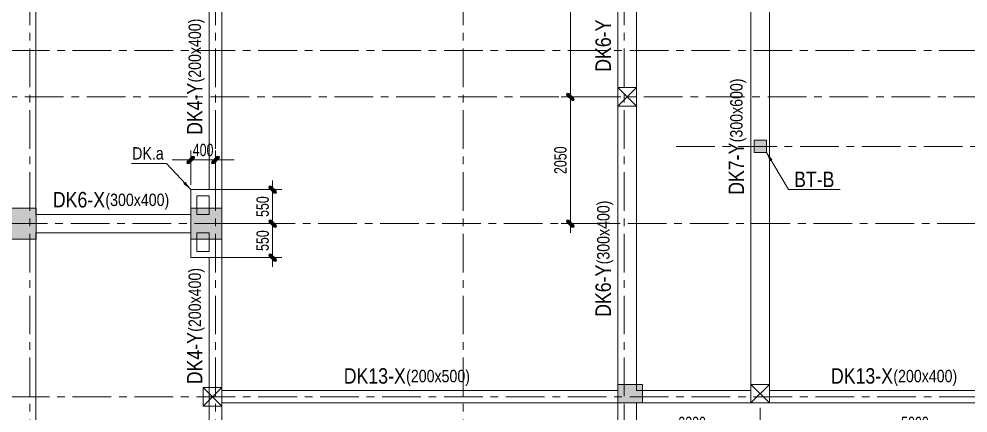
# Model space of a CAD drawing. Header units: millimetres. Extents: x -32285 to 839146, y -560248 to 114976.
# Drawn here: x 6725 to 22057, y 14887 to 21260 of the extents above; entities that cross this region are included whole.
import ezdxf
from ezdxf.enums import TextEntityAlignment as Align

# ---------------------------------------------------------------- set-up
doc = ezdxf.new("R2010")
doc.units = ezdxf.units.MM
doc.linetypes.add('CENTER', pattern=[2, 1.25, -0.25, 0.25, -0.25])
doc.layers.get('0').update_dxf_attribs({"lineweight": 20})
doc.layers.get('Defpoints').update_dxf_attribs({"lineweight": 9})
for name, color, linetype, lineweight in [('a', 2, 'Continuous', 20), ('A_Bao_Cot_S_0.2', 3, 'Continuous', 20), ('A_Bao_DK_S_0.2', 3, 'Continuous', 20), ('A_Center_S_0.09', 8, 'Continuous', 9), ('A_Hatch_Cot_S_0.2', 30, 'Continuous', 20), ('A_Note_Steel_S_0.09', 8, 'Continuous', 9), ('BT-1', 6, 'Continuous', 35), ('COT CAY 1', 10, 'Continuous', 20), ('COT CAY1', 6, 'Continuous', 20), ('Dim P', 150, 'Continuous', 15), ('DK-X', 33, 'Continuous', 35), ('DK-Y', 6, 'Continuous', 35), ('GCT-S', 8, 'Continuous', 9), ('TTN', 4, 'Continuous', 20)]:
    doc.layers.add(name, color=color, linetype=linetype, lineweight=lineweight)
doc.styles.add('conden250', font='VHELVCN.TTF', dxfattribs={"height": 250})
doc.styles.add('condense200', font='VHELVCN.TTF', dxfattribs={"height": 200})
doc.styles.add('Shx200', font='vn_vni.shx', dxfattribs={"width": 0.75, "bigfont": '@extfont2.shx'})
doc.dimstyles.new('SC 100 shx', dxfattribs={"dimtxt": 200, "dimasz": 150, "dimexe": 100, "dimexo": 80, "dimgap": 60, "dimtad": 1, "dimdec": 0, "dimtxsty": 'Shx200', "dimblk": 'STIK-01', "dimcen": -125, "dimdle": 100, "dimclrd": 8, "dimclre": 8, "dimclrt": 256, "dimadec": 0, "dimazin": 0, "dimtfac": 1, "dimtdec": 0, "dimtix": 1, "dimtmove": 0, "dimatfit": 3, "dimfxl": 1, "dimlwd": 9, "dimlwe": 9, "dimarcsym": 0})

# ---------------------------------------------------------------- blocks, each defined once
blk = doc.blocks.new('STIK-01')
at = {"lineweight": 13}
h = blk.add_hatch(color=8, dxfattribs=at)
edge = h.paths.add_edge_path()
edge.add_line((-0.16, -0.37), (0.37, 0.16))
edge.add_arc((0.27, 0.27), 0.15, 315, 495)
edge.add_line((0.16, 0.37), (-0.37, -0.16))
edge.add_arc((-0.27, -0.27), 0.15, 135, 315)
at = {"color": 8, "lineweight": 9}
for p, q in [((-0.21, 0), (-1, 0)), ((0, 0.21), (0, 1)), ((1, 0), (0.21, 0)), ((0, -1), (0, -0.21))]:
    blk.add_line(p, q, dxfattribs=at)
at = {"color": 8, "lineweight": 13}
blk.add_lwpolyline([(-0.16, -0.37), (0.37, 0.16, 1), (0.16, 0.37), (-0.37, -0.16, 1)], format="xyb", close=True, dxfattribs=at)
blk = doc.blocks.new('*D43')
at = {"layer": 'Defpoints', "color": 0, "linetype": 'Continuous', "transparency": 16777216}
for p in [(234852, -84333), (237052, -84333), (237052, -84817)]:
    blk.add_point(p, dxfattribs=at)
at = {"layer": 'Dim P', "color": 8, "linetype": 'Continuous', "lineweight": 9, "transparency": 16777216}
for p, q in [((234852, -84413), (234852, -84917)), ((237052, -84413), (237052, -84917)), ((235002, -84817), (236902, -84817))]:
    blk.add_line(p, q, dxfattribs=at)
at = {"layer": 'Dim P', "color": 8, "linetype": 'Continuous', "lineweight": 9, "transparency": 16777216, "xscale": 150, "yscale": 150, "zscale": 150, "rotation": 180}
blk.add_blockref('STIK-01', (234852, -84817), dxfattribs=at)
at = {"layer": 'Dim P', "color": 8, "linetype": 'Continuous', "lineweight": 9, "transparency": 16777216, "xscale": 150, "yscale": 150, "zscale": 150}
blk.add_blockref('STIK-01', (237052, -84817), dxfattribs=at)
at = {"layer": 'Dim P', "linetype": 'Continuous', "transparency": 16777216, "insert": (235952, -84657), "char_height": 200, "attachment_point": 5, "style": 'Shx200'}
blk.add_mtext('2200', dxfattribs=at)
blk = doc.blocks.new('*D44')
at = {"layer": 'Defpoints', "color": 0, "linetype": 'Continuous', "transparency": 16777216}
for p in [(237052, -84333), (242052, -84333), (242052, -84817)]:
    blk.add_point(p, dxfattribs=at)
at = {"layer": 'Dim P', "color": 8, "linetype": 'Continuous', "lineweight": 9, "transparency": 16777216}
for p, q in [((237052, -84413), (237052, -84917)), ((242052, -84413), (242052, -84917)), ((237202, -84817), (241902, -84817))]:
    blk.add_line(p, q, dxfattribs=at)
at = {"layer": 'Dim P', "color": 8, "linetype": 'Continuous', "lineweight": 9, "transparency": 16777216, "xscale": 150, "yscale": 150, "zscale": 150, "rotation": 180}
blk.add_blockref('STIK-01', (237052, -84817), dxfattribs=at)
at = {"layer": 'Dim P', "color": 8, "linetype": 'Continuous', "lineweight": 9, "transparency": 16777216, "xscale": 150, "yscale": 150, "zscale": 150}
blk.add_blockref('STIK-01', (242052, -84817), dxfattribs=at)
at = {"layer": 'Dim P', "linetype": 'Continuous', "transparency": 16777216, "insert": (239552, -84657), "char_height": 200, "attachment_point": 5, "style": 'Shx200'}
blk.add_mtext('5000', dxfattribs=at)
blk = doc.blocks.new('*D220')
at = {"layer": 'Defpoints', "color": 0, "linetype": 'Continuous', "transparency": 16777216}
for p in [(228252, -80403), (227852, -80883), (228252, -80883)]:
    blk.add_point(p, dxfattribs=at)
at = {"layer": 'Dim P', "color": 8, "linetype": 'Continuous', "lineweight": 9, "transparency": 16777216}
for p, q in [((227852, -80803), (227852, -80303)), ((228252, -80803), (228252, -80303)), ((227702, -80403), (227552, -80403)), ((227852, -80403), (228252, -80403)), ((228402, -80403), (228552, -80403))]:
    blk.add_line(p, q, dxfattribs=at)
at = {"layer": 'Dim P', "color": 8, "linetype": 'Continuous', "lineweight": 9, "transparency": 16777216, "xscale": 150, "yscale": 150, "zscale": 150}
blk.add_blockref('STIK-01', (227852, -80403), dxfattribs=at)
at = {"layer": 'Dim P', "color": 8, "linetype": 'Continuous', "lineweight": 9, "transparency": 16777216, "xscale": 150, "yscale": 150, "zscale": 150, "rotation": 180}
blk.add_blockref('STIK-01', (228252, -80403), dxfattribs=at)
at = {"layer": 'Dim P', "linetype": 'Continuous', "transparency": 16777216, "insert": (228052, -80243), "char_height": 200, "attachment_point": 5, "style": 'Shx200'}
blk.add_mtext('400', dxfattribs=at)
blk = doc.blocks.new('*D221')
at = {"layer": 'Defpoints', "color": 0, "linetype": 'Continuous', "transparency": 16777216}
for p in [(228152, -80883), (229174, -80883), (228352, -81433)]:
    blk.add_point(p, dxfattribs=at)
at = {"layer": 'Dim P', "color": 8, "linetype": 'Continuous', "lineweight": 9, "transparency": 16777216}
for p, q in [((228232, -80883), (229274, -80883)), ((229174, -81283), (229174, -81033)), ((228432, -81433), (229274, -81433))]:
    blk.add_line(p, q, dxfattribs=at)
at = {"layer": 'Dim P', "color": 8, "linetype": 'Continuous', "lineweight": 9, "transparency": 16777216, "xscale": 150, "yscale": 150, "zscale": 150}
for p, rotation in [((229174, -80883), 90), ((229174, -81433), 270)]:
    blk.add_blockref('STIK-01', p, dxfattribs=dict(at, rotation=rotation))
at = {"layer": 'Dim P', "linetype": 'Continuous', "transparency": 16777216, "insert": (229014, -81158), "char_height": 200, "attachment_point": 5, "rotation": 90, "style": 'Shx200'}
blk.add_mtext('550', dxfattribs=at)
blk = doc.blocks.new('*D222')
at = {"layer": 'Defpoints', "color": 0, "linetype": 'Continuous', "transparency": 16777216}
for p in [(228352, -81433), (229174, -81433), (228152, -81983)]:
    blk.add_point(p, dxfattribs=at)
at = {"layer": 'Dim P', "color": 8, "linetype": 'Continuous', "lineweight": 9, "transparency": 16777216}
for p, q in [((228432, -81433), (229274, -81433)), ((229174, -81833), (229174, -81583)), ((228232, -81983), (229274, -81983))]:
    blk.add_line(p, q, dxfattribs=at)
at = {"layer": 'Dim P', "color": 8, "linetype": 'Continuous', "lineweight": 9, "transparency": 16777216, "xscale": 150, "yscale": 150, "zscale": 150}
for p, rotation in [((229174, -81433), 90), ((229174, -81983), 270)]:
    blk.add_blockref('STIK-01', p, dxfattribs=dict(at, rotation=rotation))
at = {"layer": 'Dim P', "linetype": 'Continuous', "transparency": 16777216, "insert": (229014, -81708), "char_height": 200, "attachment_point": 5, "rotation": 90, "style": 'Shx200'}
blk.add_mtext('550', dxfattribs=at)
blk = doc.blocks.new('*D240')
at = {"layer": 'Defpoints', "color": 0, "linetype": 'Continuous', "transparency": 16777216}
for p in [(234752, -76133), (233985, -79383), (234752, -79383)]:
    blk.add_point(p, dxfattribs=at)
at = {"layer": 'Dim P', "color": 8, "linetype": 'Continuous', "lineweight": 9, "transparency": 16777216}
for p, q in [((234672, -76133), (233885, -76133)), ((233985, -76283), (233985, -79233)), ((234672, -79383), (233885, -79383))]:
    blk.add_line(p, q, dxfattribs=at)
at = {"layer": 'Dim P', "color": 8, "linetype": 'Continuous', "lineweight": 9, "transparency": 16777216, "xscale": 150, "yscale": 150, "zscale": 150}
for p, rotation in [((233985, -76133), 90), ((233985, -79383), 270)]:
    blk.add_blockref('STIK-01', p, dxfattribs=dict(at, rotation=rotation))
at = {"layer": 'Dim P', "linetype": 'Continuous', "transparency": 16777216, "insert": (233825, -77758), "char_height": 200, "attachment_point": 5, "rotation": 90, "style": 'Shx200'}
blk.add_mtext('3250', dxfattribs=at)
blk = doc.blocks.new('*D241')
at = {"layer": 'Defpoints', "color": 0, "linetype": 'Continuous', "transparency": 16777216}
for p in [(234752, -79383), (233985, -81433), (234852, -81433)]:
    blk.add_point(p, dxfattribs=at)
at = {"layer": 'Dim P', "color": 8, "linetype": 'Continuous', "lineweight": 9, "transparency": 16777216}
for p, q in [((234672, -79383), (233885, -79383)), ((233985, -79533), (233985, -81283)), ((234772, -81433), (233885, -81433))]:
    blk.add_line(p, q, dxfattribs=at)
at = {"layer": 'Dim P', "color": 8, "linetype": 'Continuous', "lineweight": 9, "transparency": 16777216, "xscale": 150, "yscale": 150, "zscale": 150}
for p, rotation in [((233985, -79383), 90), ((233985, -81433), 270)]:
    blk.add_blockref('STIK-01', p, dxfattribs=dict(at, rotation=rotation))
at = {"layer": 'Dim P', "linetype": 'Continuous', "transparency": 16777216, "insert": (233825, -80408), "char_height": 200, "attachment_point": 5, "rotation": 90, "style": 'Shx200'}
blk.add_mtext('2050', dxfattribs=at)
blk = doc.blocks.new('COL-HTRU')
at = {"layer": 'A_Bao_Cot_S_0.2', "linetype": 'Continuous'}
for points in [[(-37376, 17320), (-37376, 17820), (-36976, 17820), (-36976, 17320)], [(-34476, 17320), (-34476, 17820), (-33976, 17820), (-33976, 17320)], [(-27576, 14670), (-27576, 14970), (-27176, 14970), (-27176, 14670)]]:
    blk.add_lwpolyline(points, close=True, dxfattribs=at)
at = {"layer": 'A_Hatch_Cot_S_0.2', "linetype": 'Continuous'}
for points in [[(-36976, 17320), (-36976, 17820), (-37376, 17320), (-37376, 17820)], [(-33976, 17320), (-33976, 17820), (-34476, 17320), (-34476, 17820)], [(-27176, 14670), (-27176, 14970), (-27576, 14670), (-27576, 14970)]]:
    blk.add_trace(points, dxfattribs=at)
blk = doc.blocks.new('MyBlock22')
at = {"layer": 'COT CAY 1'}
for p, q in [((-12700, -1450), (-12400, -1150)), ((-12400, -1450), (-12700, -1150)), ((-10550, -6250), (-10250, -5950)), ((-10250, -6250), (-10550, -5950)), ((-19400, -6300), (-19100, -6000)), ((-19100, -6300), (-19400, -6000))]:
    blk.add_line(p, q, dxfattribs=at)
for points in [[(-12700, -1450), (-12700, -1150), (-12400, -1150), (-12400, -1450)], [(-10550, -6250), (-10550, -5950), (-10250, -5950), (-10250, -6250)], [(-19400, -6300), (-19400, -6000), (-19100, -6000), (-19100, -6300)]]:
    blk.add_lwpolyline(points, close=True, dxfattribs=at)
blk = doc.blocks.new('BTT1 - UPDATE')
at = {"layer": 'COT CAY1', "linetype": 'Continuous'}
h = blk.add_hatch(color=5, dxfattribs=at)
h.dxf.hatch_style = 1
h.paths.add_polyline_path([(971460, -102055), (971660, -102055), (971660, -102255), (971460, -102255)])
at = {"layer": 'COT CAY1', "color": 5}
blk.add_lwpolyline([(971460, -102055), (971660, -102055), (971660, -102255), (971460, -102255)], close=True, dxfattribs=at)
at = {"layer": 'BT-1', "color": 5, "linetype": 'Continuous', "ltscale": 0.4, "style": 'conden250'}
blk.add_text('BT-B', height=250, dxfattribs=at).set_placement((972433, -102889), align=Align.BOTTOM_CENTER)
at = {"layer": 'A_Note_Steel_S_0.09', "linetype": 'Continuous'}
blk.add_leader([(971660, -102255), (972019, -102852), (972850, -102852)], dimstyle='SC 100 shx', override={"dimgap": 60, "dimtad": 0}, dxfattribs=at)

msp = doc.modelspace()

# ---------------------------------------------------------------- linework, layer by layer
at = {"layer": 'a', "linetype": 'Continuous'}
for p, q in [((10000, 18500), (9500, 18500)), ((9500, 18500), (9500, 17400)), ((9500, 17400), (10000, 17400))]:
    msp.add_line(p, q, dxfattribs=at)
at = {"layer": 'A_Bao_DK_S_0.2', "linetype": 'Continuous'}
for p, q in [((7000, 18100), (7000, 23150)), ((10000, 23150), (10000, 15250)), ((16400, 23150), (16400, 15250)), ((16700, 23150), (16700, 15250)), ((18550, 23150), (18550, 15250)), ((18850, 23150), (18850, 15250)), ((9800, 22150), (9800, 18500)), ((9800, 18400), (9800, 18100)), ((7000, 18100), (9500, 18100)), ((9600, 18100), (9800, 18100)), ((7000, 10100), (7000, 17800)), ((7000, 17800), (9500, 17800)), ((9600, 17800), (9800, 17800)), ((9800, 17800), (9800, 17500)), ((9800, 17400), (9800, 10500)), ((16400, 15250), (10000, 15250)), ((18550, 15250), (16700, 15250)), ((23600, 15250), (18850, 15250)), ((10000, 15050), (10000, 12850)), ((16400, 15050), (10000, 15050)), ((16400, 15050), (16400, 12850)), ((23600, 15050), (16700, 15050)), ((16700, 15050), (16700, 12850))]:
    msp.add_line(p, q, dxfattribs=at)
for points in [[(9800, 18500), (9500, 18500), (9500, 18100)], [(9800, 18400), (9600, 18400), (9600, 18100)], [(9500, 17800), (9500, 17400), (9800, 17400)], [(9600, 17800), (9600, 17500), (9800, 17500)]]:
    msp.add_lwpolyline(points, dxfattribs=at)
at = {"layer": 'A_Center_S_0.09', "linetype": 'CENTER', "ltscale": 500}
for p, q in [((6900, 29784.7), (6900, -4531.6)), ((9900, 29784.7), (9900, -4531.6)), ((13900, 29784.7), (13900, -4531.6)), ((16500, 29784.7), (16500, -4531.6)), ((-7408.4, 20750), (52833.4, 20750)), ((17342.9, 19200), (31902.9, 19200)), ((-7439.8, 17950), (52833.4, 17950)), ((-7408.4, 15150), (52833.4, 15150))]:
    msp.add_line(p, q, dxfattribs=at)
msp.add_lwpolyline([(-6178.9, 20000), (54070.1, 20000)], dxfattribs=at)

# ---------------------------------------------------------------- block references
at = {"layer": 'A_Bao_Cot_S_0.2', "linetype": 'Continuous'}
msp.add_blockref('COL-HTRU', (43976.4, 379.9), dxfattribs=at)
at = {"layer": 'COT CAY 1'}
msp.add_blockref('MyBlock22', (29100, 21300), dxfattribs=at)
at = {"layer": 'GCT-S', "linetype": 'Continuous'}
msp.add_blockref('BTT1 - UPDATE', (-952860, 121355.5), dxfattribs=at)

# ---------------------------------------------------------------- texts
at = {"layer": 'a', "linetype": 'Continuous', "ltscale": 0.4, "style": 'conden250'}
msp.add_text('DK.a', height=200, dxfattribs=at).set_placement((8554.1, 18926.9), align=Align.BOTTOM_LEFT)
at = {"layer": 'DK-X', "linetype": 'Continuous', "ltscale": 0.4, "style": 'conden250'}
for s, p in [('DK6-X', (8115.5, 18337)), ('DK13-X', (12973.9, 15487)), ('DK13-X', (20845, 15487))]:
    msp.add_text(s, height=250, dxfattribs=at).set_placement(p, align=Align.MIDDLE_RIGHT)
at = {"layer": 'DK-Y', "linetype": 'Continuous', "ltscale": 0.4, "style": 'conden250'}
for s, p in [('DK6-Y', (16163.1, 21250)), ('DK4-Y', (9563.1, 20228.7)), ('DK7-Y', (18313.1, 19260.1)), ('DK6-Y', (16163.1, 17286.2)), ('DK4-Y', (9563.1, 16195.6))]:
    msp.add_text(s, height=250, rotation=90, dxfattribs=at).set_placement(p, align=Align.MIDDLE_RIGHT)
at = {"layer": 'TTN', "linetype": 'Continuous', "ltscale": 0.4, "style": 'condense200'}
for s, p in [('(200x400)', (9565.2, 20234)), ('(300x600)', (18315.2, 19265.4)), ('(300x400)', (16165.2, 17291.5)), ('(200x400)', (9565.2, 16200.9))]:
    msp.add_text(s, height=200, rotation=90, dxfattribs=at).set_placement(p, align=Align.MIDDLE_LEFT)
for s, p in [('(300x400)', (8120.8, 18334.9)), ('(200x500)', (12979.2, 15484.9)), ('(200x400)', (20850.3, 15484.9))]:
    msp.add_text(s, height=200, dxfattribs=at).set_placement(p, align=Align.MIDDLE_LEFT)

# ---------------------------------------------------------------- dimensions: what is measured, and where the dimension line sits
at = {"layer": 'Dim P', "linetype": 'Continuous'}
for base, p1, p2, picture, middle in [((15632.7, 20000), (16400, 23250), (16400, 20000), '*D240', (15472.7, 21625)), ((10821.8, 18500), (10000, 17950), (9800, 18500), '*D221', (10661.8, 18225)), ((10821.8, 17950), (9800, 17400), (10000, 17950), '*D222', (10661.8, 17675))]:
    dim = msp.add_linear_dim(base=base, p1=p1, p2=p2, angle=90, dimstyle='SC 100 shx', dxfattribs=at)
    dim.commit()
    dim.dimension.update_dxf_attribs({"geometry": picture, "text_midpoint": middle, "insert": (-218352.1, 99383.2)})
dim = msp.add_linear_dim(base=(15632.7, 17950), p1=(16400, 20000), p2=(16500, 17950), angle=90, dimstyle='SC 100 shx', override={"dimtmove": 1}, dxfattribs=at)
dim.commit()
dim.dimension.update_dxf_attribs({"geometry": '*D241', "text_midpoint": (15472.7, 18975), "insert": (-218352.1, 99383.2)})
for base, p1, p2, picture, middle in [((9900, 18980), (9500, 18500), (9900, 18500), '*D220', (9700, 19140)), ((18700, 14566.2), (16500, 15050), (18700, 15050), '*D43', (17600, 14726.2))]:
    dim = msp.add_linear_dim(base=base, p1=p1, p2=p2, dimstyle='SC 100 shx', dxfattribs=at)
    dim.commit()
    dim.dimension.update_dxf_attribs({"geometry": picture, "text_midpoint": middle, "insert": (-218352.1, 99383.2)})
dim = msp.add_linear_dim(base=(23700, 14566.2), p1=(18700, 15050), p2=(23700, 15050), dimstyle='SC 100 shx', override={"dimtmove": 1}, dxfattribs=at)
dim.commit()
dim.dimension.update_dxf_attribs({"geometry": '*D44', "text_midpoint": (21200, 14726.2), "insert": (-218352.1, 99383.2)})

# ---------------------------------------------------------------- leaders
at = {"layer": 'A_Note_Steel_S_0.09', "linetype": 'Continuous'}
msp.add_leader([(9500, 18500), (9107.6, 18924), (8543.3, 18924)], dimstyle='SC 100 shx', override={"dimgap": 60, "dimtad": 0}, dxfattribs=at)

doc.saveas('drawing.dxf')
